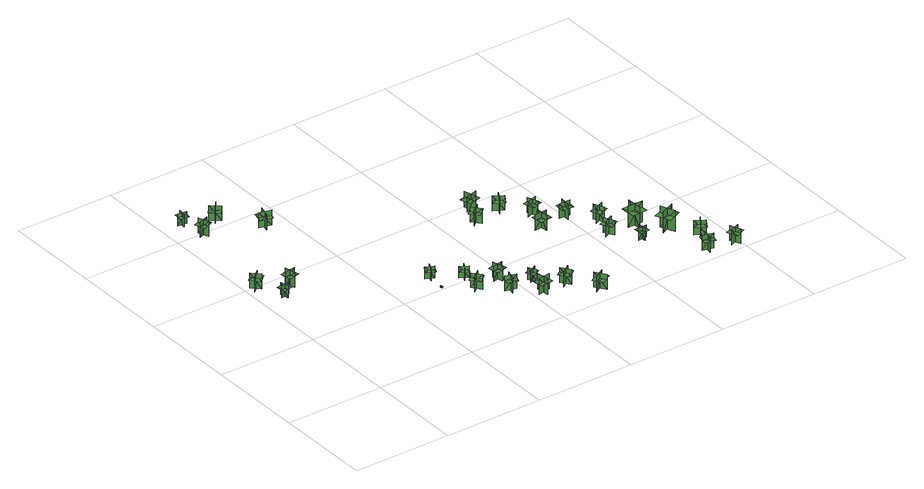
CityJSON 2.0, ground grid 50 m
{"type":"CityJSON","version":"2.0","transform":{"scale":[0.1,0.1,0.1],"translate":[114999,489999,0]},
"CityObjects":{
"tree1":{"type":"SolitaryVegetationObject","geometry":[{"type":"MultiSurface","lod":"1","boundaries":[[[0,1,2]],[[0,2,3]],[[4,5,6]],[[4,6,7]],[[8,9,10]],[[8,10,11]],[[8,11,12]],[[8,12,13]]]}]},
"tree2":{"type":"SolitaryVegetationObject","geometry":[{"type":"MultiSurface","lod":"1","boundaries":[[[14,15,16]],[[14,16,17]],[[18,19,20]],[[18,20,21]],[[22,23,24]],[[22,24,25]],[[22,25,26]],[[22,26,27]]]}]},
"tree3":{"type":"SolitaryVegetationObject","geometry":[{"type":"MultiSurface","lod":"1","boundaries":[[[28,29,30]],[[28,30,31]],[[32,33,34]],[[32,34,35]],[[36,37,38]],[[36,38,39]],[[36,39,40]],[[36,40,41]]]}]},
"tree4":{"type":"SolitaryVegetationObject","geometry":[{"type":"MultiSurface","lod":"1","boundaries":[[[42,43,44]],[[42,44,45]],[[46,47,48]],[[46,48,49]],[[50,51,52]],[[50,52,53]],[[50,53,54]],[[50,54,55]]]}]},
"tree5":{"type":"SolitaryVegetationObject","geometry":[{"type":"MultiSurface","lod":"1","boundaries":[[[56,57,58]],[[56,58,59]],[[60,61,62]],[[60,62,63]],[[64,65,66]],[[64,66,67]],[[64,67,68]],[[64,68,69]]]}]},
"tree6":{"type":"SolitaryVegetationObject","geometry":[{"type":"MultiSurface","lod":"1","boundaries":[[[70,71,72]],[[70,72,73]],[[74,75,76]],[[74,76,77]],[[78,79,80]],[[78,80,81]],[[78,81,82]],[[78,82,83]]]}]},
"tree7":{"type":"SolitaryVegetationObject","geometry":[{"type":"MultiSurface","lod":"1","boundaries":[[[84,85,86]],[[84,86,87]],[[88,89,90]],[[88,90,91]],[[92,93,94]],[[92,94,95]],[[92,95,96]],[[92,96,97]]]}]},
"tree8":{"type":"SolitaryVegetationObject","geometry":[{"type":"MultiSurface","lod":"1","boundaries":[[[98,99,100]],[[98,100,101]],[[102,103,104]],[[102,104,105]],[[106,107,108]],[[106,108,109]],[[106,109,110]],[[106,110,111]]]}]},
"tree9":{"type":"SolitaryVegetationObject","geometry":[{"type":"MultiSurface","lod":"1","boundaries":[[[112,113,114]],[[112,114,115]],[[116,117,118]],[[116,118,119]],[[120,121,122]],[[120,122,123]],[[120,123,124]],[[120,124,125]]]}]},
"tree10":{"type":"SolitaryVegetationObject","geometry":[{"type":"MultiSurface","lod":"1","boundaries":[[[126,127,128]],[[126,128,129]],[[130,131,132]],[[130,132,133]],[[134,135,136]],[[134,136,137]],[[134,137,138]],[[134,138,139]]]}]},
"tree11":{"type":"SolitaryVegetationObject","geometry":[{"type":"MultiSurface","lod":"1","boundaries":[[[140,141,142]],[[140,142,143]],[[144,145,146]],[[144,146,147]],[[148,149,150]],[[148,150,151]],[[148,151,152]],[[148,152,153]]]}]},
"tree12":{"type":"SolitaryVegetationObject","geometry":[{"type":"MultiSurface","lod":"1","boundaries":[[[154,155,156]],[[154,156,157]],[[158,159,160]],[[158,160,161]],[[162,163,164]],[[162,164,165]],[[162,165,166]],[[162,166,167]]]}]},
"tree13":{"type":"SolitaryVegetationObject","geometry":[{"type":"MultiSurface","lod":"1","boundaries":[[[168,169,170]],[[168,170,171]],[[172,173,174]],[[172,174,175]],[[176,177,178]],[[176,178,179]],[[176,179,180]],[[176,180,181]]]}]},
"tree14":{"type":"SolitaryVegetationObject","geometry":[{"type":"MultiSurface","lod":"1","boundaries":[[[182,183,184]],[[182,184,185]],[[186,187,188]],[[186,188,189]],[[190,191,192]],[[190,192,193]],[[190,193,194]],[[190,194,195]]]}]},
"tree15":{"type":"SolitaryVegetationObject","geometry":[{"type":"MultiSurface","lod":"1","boundaries":[[[196,197,198]],[[196,198,199]],[[200,201,202]],[[200,202,203]],[[204,205,206]],[[204,206,207]],[[204,207,208]],[[204,208,209]]]}]},
"tree16":{"type":"SolitaryVegetationObject","geometry":[{"type":"MultiSurface","lod":"1","boundaries":[[[210,211,212]],[[210,212,213]],[[214,215,216]],[[214,216,217]],[[218,219,220]],[[218,220,221]],[[218,221,222]],[[218,222,223]]]}]},
"tree17":{"type":"SolitaryVegetationObject","geometry":[{"type":"MultiSurface","lod":"1","boundaries":[[[224,225,226]],[[224,226,227]],[[228,229,230]],[[228,230,231]],[[232,233,234]],[[232,234,235]],[[232,235,236]],[[232,236,237]]]}]},
"tree18":{"type":"SolitaryVegetationObject","geometry":[{"type":"MultiSurface","lod":"1","boundaries":[[[238,239,240]],[[238,240,241]],[[242,243,244]],[[242,244,245]],[[246,247,248]],[[246,248,249]],[[246,249,250]],[[246,250,251]]]}]},
"tree19":{"type":"SolitaryVegetationObject","geometry":[{"type":"MultiSurface","lod":"1","boundaries":[[[252,253,254]],[[252,254,255]],[[256,257,258]],[[256,258,259]],[[260,261,262]],[[260,262,263]],[[260,263,264]],[[260,264,265]]]}]},
"tree20":{"type":"SolitaryVegetationObject","geometry":[{"type":"MultiSurface","lod":"1","boundaries":[[[266,267,268]],[[266,268,269]],[[270,271,272]],[[270,272,273]],[[274,275,276]],[[274,276,277]],[[274,277,278]],[[274,278,279]]]}]},
"tree21":{"type":"SolitaryVegetationObject","geometry":[{"type":"MultiSurface","lod":"1","boundaries":[[[280,281,282]],[[280,282,283]],[[284,285,286]],[[284,286,287]],[[288,289,290]],[[288,290,291]],[[288,291,292]],[[288,292,293]]]}]},
"tree22":{"type":"SolitaryVegetationObject","geometry":[{"type":"MultiSurface","lod":"1","boundaries":[[[294,295,296]],[[294,296,297]],[[298,299,300]],[[298,300,301]],[[302,303,304]],[[302,304,305]],[[302,305,306]],[[302,306,307]]]}]},
"tree23":{"type":"SolitaryVegetationObject","geometry":[{"type":"MultiSurface","lod":"1","boundaries":[[[308,309,310]],[[308,310,311]],[[312,313,314]],[[312,314,315]],[[316,317,318]],[[316,318,319]],[[316,319,320]],[[316,320,321]]]}]},
"tree24":{"type":"SolitaryVegetationObject","geometry":[{"type":"MultiSurface","lod":"1","boundaries":[[[322,323,324]],[[322,324,325]],[[326,327,328]],[[326,328,329]],[[330,331,332]],[[330,332,333]],[[330,333,334]],[[330,334,335]]]}]},
"tree25":{"type":"SolitaryVegetationObject","geometry":[{"type":"MultiSurface","lod":"1","boundaries":[[[336,337,338]],[[336,338,339]],[[340,341,342]],[[340,342,343]],[[344,345,346]],[[344,346,347]],[[344,347,348]],[[344,348,349]]]}]},
"tree26":{"type":"SolitaryVegetationObject","geometry":[{"type":"MultiSurface","lod":"1","boundaries":[[[350,351,352]],[[350,352,353]],[[354,355,356]],[[354,356,357]],[[358,359,360]],[[358,360,361]],[[358,361,362]],[[358,362,363]]]}]},
"tree27":{"type":"SolitaryVegetationObject","geometry":[{"type":"MultiSurface","lod":"1","boundaries":[[[364,365,366]],[[364,366,367]],[[368,369,370]],[[368,370,371]],[[372,373,374]],[[372,374,375]],[[372,375,376]],[[372,376,377]]]}]},
"tree28":{"type":"SolitaryVegetationObject","geometry":[{"type":"MultiSurface","lod":"1","boundaries":[[[378,379,380]],[[378,380,381]],[[382,383,384]],[[382,384,385]],[[386,387,388]],[[386,388,389]],[[386,389,390]],[[386,390,391]]]}]},
"tree29":{"type":"SolitaryVegetationObject","geometry":[{"type":"MultiSurface","lod":"1","boundaries":[[[392,393,394]],[[392,394,395]],[[396,397,398]],[[396,398,399]],[[400,401,402]],[[400,402,403]],[[400,403,404]],[[400,404,405]]]}]},
"tree30":{"type":"SolitaryVegetationObject","geometry":[{"type":"MultiSurface","lod":"1","boundaries":[[[406,407,408]],[[406,408,409]],[[410,411,412]],[[410,412,413]],[[414,415,416]],[[414,416,417]],[[414,417,418]],[[414,418,419]]]}]},
"tree31":{"type":"SolitaryVegetationObject","geometry":[{"type":"MultiSurface","lod":"1","boundaries":[[[420,421,422]],[[420,422,423]],[[424,425,426]],[[424,426,427]],[[428,429,430]],[[428,430,431]],[[428,431,432]],[[428,432,433]]]}]}
},
"vertices":[
[62,960,11],[25,1001,11],[25,1001,88],[62,960,88],[64,997,11],[23,960,11],[23,960,88],[64,997,88],[64,997,66],[46,1017,66],[5,980,66],[23,960,66],[42,939,66],[83,976,66],
[87,847,11],[131,856,11],[131,856,73],[87,847,73],[111,830,11],[103,874,11],[103,874,73],[111,830,73],[111,830,56],[133,835,56],[125,878,56],[103,874,56],[81,870,56],[90,826,56],
[174,938,12],[186,884,12],[186,884,89],[174,938,89],[154,907,12],[208,919,12],[208,919,89],[154,907,89],[154,907,67],[160,880,67],[214,892,67],[208,919,67],[202,946,67],[148,934,67],
[119,1510,6],[140,1459,6],[140,1459,83],[119,1510,83],[105,1476,6],[156,1497,6],[156,1497,83],[105,1476,83],[105,1476,61],[115,1450,61],[167,1472,61],[156,1497,61],[145,1523,61],[94,1502,61],
[102,1622,12],[95,1578,12],[95,1578,74],[102,1622,74],[78,1604,12],[122,1598,12],[122,1598,74],[78,1604,74],[78,1604,57],[75,1582,57],[119,1576,57],[122,1598,57],[125,1620,57],[81,1626,57],
[223,1524,10],[258,1567,10],[258,1567,87],[223,1524,87],[260,1527,10],[217,1563,10],[217,1563,87],[260,1527,87],[260,1527,65],[277,1548,65],[235,1584,65],[217,1563,65],[199,1541,65],[242,1506,65],
[415,1364,11],[354,1380,11],[354,1380,89],[415,1364,89],[390,1407,11],[374,1346,11],[374,1346,89],[390,1407,89],[412,1369,64],[420,1397,64],[359,1412,64],[351,1384,64],[344,1356,64],[405,1341,64],
[708,505,8],[716,505,8],[716,516,8],[708,516,8],[712,505,11],[712,505,4],[712,516,4],[712,516,11],[712,513,11],[715,513,11],[715,513,4],[712,513,4],[708,513,4],[708,513,11],
[734,590,6],[694,610,6],[694,610,67],[734,590,67],[725,618,6],[705,578,6],[705,578,67],[725,618,67],[725,618,50],[705,628,50],[685,588,50],[705,578,50],[725,569,50],[745,609,50],
[850,429,5],[807,394,5],[807,394,82],[850,429,82],[813,433,5],[848,390,5],[848,390,82],[813,433,82],[813,433,60],[792,415,60],[827,373,60],[848,390,60],[869,408,60],[834,450,60],
[855,501,8],[816,524,8],[816,524,69],[855,501,69],[847,530,8],[825,492,8],[825,492,69],[847,530,69],[847,530,52],[828,541,52],[806,503,52],[825,492,52],[844,480,52],[866,519,52],
[953,340,4],[937,287,4],[937,287,81],[953,340,81],[920,323,4],[973,307,4],[973,307,81],[920,323,81],[920,323,60],[912,297,60],[965,281,60],[973,307,60],[981,334,60],[928,350,60],
[942,443,8],[956,389,8],[956,389,85],[942,443,85],[923,411,8],[977,425,8],[977,425,85],[923,411,85],[923,411,63],[930,385,63],[984,398,63],[977,425,63],[970,452,63],[916,438,63],
[1086,221,4],[1024,210,4],[1024,210,83],[1086,221,83],[1045,250,4],[1055,188,4],[1055,188,83],[1045,250,83],[1081,224,58],[1076,253,58],[1014,241,58],[1019,213,58],[1025,184,58],[1086,196,58],
[1049,308,7],[1087,330,7],[1087,330,68],[1049,308,68],[1077,300,7],[1055,338,7],[1055,338,68],[1077,300,68],[1077,300,51],[1097,312,51],[1074,350,51],[1055,338,51],[1036,327,51],[1058,289,51],
[1185,189,7],[1152,234,7],[1152,234,84],[1185,189,84],[1190,226,7],[1146,193,7],[1146,193,84],[1190,226,84],[1190,226,63],[1174,248,63],[1129,215,63],[1146,193,63],[1162,171,63],[1207,204,63],
[1237,72,6],[1290,107,6],[1290,107,84],[1237,72,84],[1286,62,6],[1252,115,6],[1252,115,84],[1286,62,84],[1243,71,59],[1259,47,59],[1311,82,59],[1295,106,59],[1279,130,59],[1227,95,59],
[1141,882,1],[1177,840,1],[1177,840,78],[1141,882,78],[1138,845,1],[1180,882,1],[1180,882,78],[1138,845,78],[1138,845,57],[1156,825,57],[1198,861,57],[1180,882,57],[1162,903,57],[1120,866,57],
[1230,961,12],[1170,943,12],[1170,943,90],[1230,961,90],[1186,985,12],[1204,925,12],[1204,925,90],[1186,985,90],[1225,965,65],[1216,992,65],[1156,973,65],[1165,945,65],[1174,918,65],[1234,937,65],
[1312,857,12],[1265,885,12],[1265,885,89],[1312,857,89],[1303,892,12],[1275,845,12],[1275,845,89],[1303,892,89],[1303,892,67],[1279,906,67],[1251,859,67],[1275,845,67],[1299,831,67],[1327,878,67],
[1330,655,2],[1393,661,2],[1393,661,81],[1330,655,81],[1369,623,2],[1363,686,2],[1363,686,81],[1369,623,81],[1335,651,55],[1338,622,55],[1401,629,55],[1397,658,55],[1394,687,55],[1331,679,55],
[1418,774,8],[1366,756,8],[1366,756,85],[1418,774,85],[1385,790,8],[1404,738,8],[1404,738,85],[1385,790,85],[1385,790,64],[1359,781,64],[1378,729,64],[1404,738,64],[1430,748,64],[1411,800,64],
[1522,660,8],[1467,663,8],[1467,663,85],[1522,660,85],[1498,688,8],[1495,633,8],[1495,633,85],[1498,688,85],[1498,688,63],[1470,689,63],[1467,634,63],[1495,633,63],[1523,631,63],[1525,687,63],
[1595,453,2],[1547,426,2],[1547,426,79],[1595,453,79],[1560,463,2],[1586,415,2],[1586,415,79],[1560,463,79],[1560,463,58],[1535,450,58],[1562,401,58],[1586,415,58],[1611,428,58],[1584,476,58],
[1645,316,3],[1689,321,3],[1689,321,65],[1645,316,65],[1668,298,3],[1663,342,3],[1663,342,65],[1668,298,65],[1668,298,48],[1690,300,48],[1685,344,48],[1663,342,48],[1641,339,48],[1646,295,48],
[1612,525,7],[1587,575,7],[1587,575,84],[1612,525,84],[1624,560,7],[1574,535,7],[1574,535,84],[1624,560,84],[1624,560,62],[1611,585,62],[1562,560,62],[1574,535,62],[1587,511,62],[1636,536,62],
[1667,424,7],[1745,427,7],[1745,427,115],[1667,424,115],[1705,389,7],[1702,466,7],[1702,466,115],[1705,389,115],[1705,389,85],[1744,390,85],[1741,468,85],[1702,466,85],[1663,464,85],[1666,387,85],
[1849,99,5],[1836,45,5],[1836,45,82],[1849,99,82],[1818,80,5],[1871,66,5],[1871,66,82],[1818,80,82],[1818,80,60],[1811,53,60],[1864,40,60],[1871,66,60],[1878,93,60],[1824,107,60],
[1781,342,9],[1812,272,9],[1812,272,117],[1781,342,117],[1762,294,9],[1833,326,9],[1833,326,117],[1762,294,117],[1762,294,86],[1778,259,86],[1849,291,86],[1833,326,86],[1817,361,86],[1746,330,86],
[1905,168,11],[1859,198,11],[1859,198,87],[1905,168,87],[1898,204,11],[1867,158,11],[1867,158,87],[1898,204,87],[1898,204,66],[1875,219,66],[1844,173,66],[1867,158,66],[1890,142,66],[1921,189,66],
[1994,55,10],[1944,32,10],[1944,32,87],[1994,55,87],[1959,68,10],[1983,18,10],[1983,18,87],[1959,68,87],[1959,68,66],[1934,56,66],[1958,6,66],[1983,18,66],[2008,30,66],[1984,80,66]
]}
